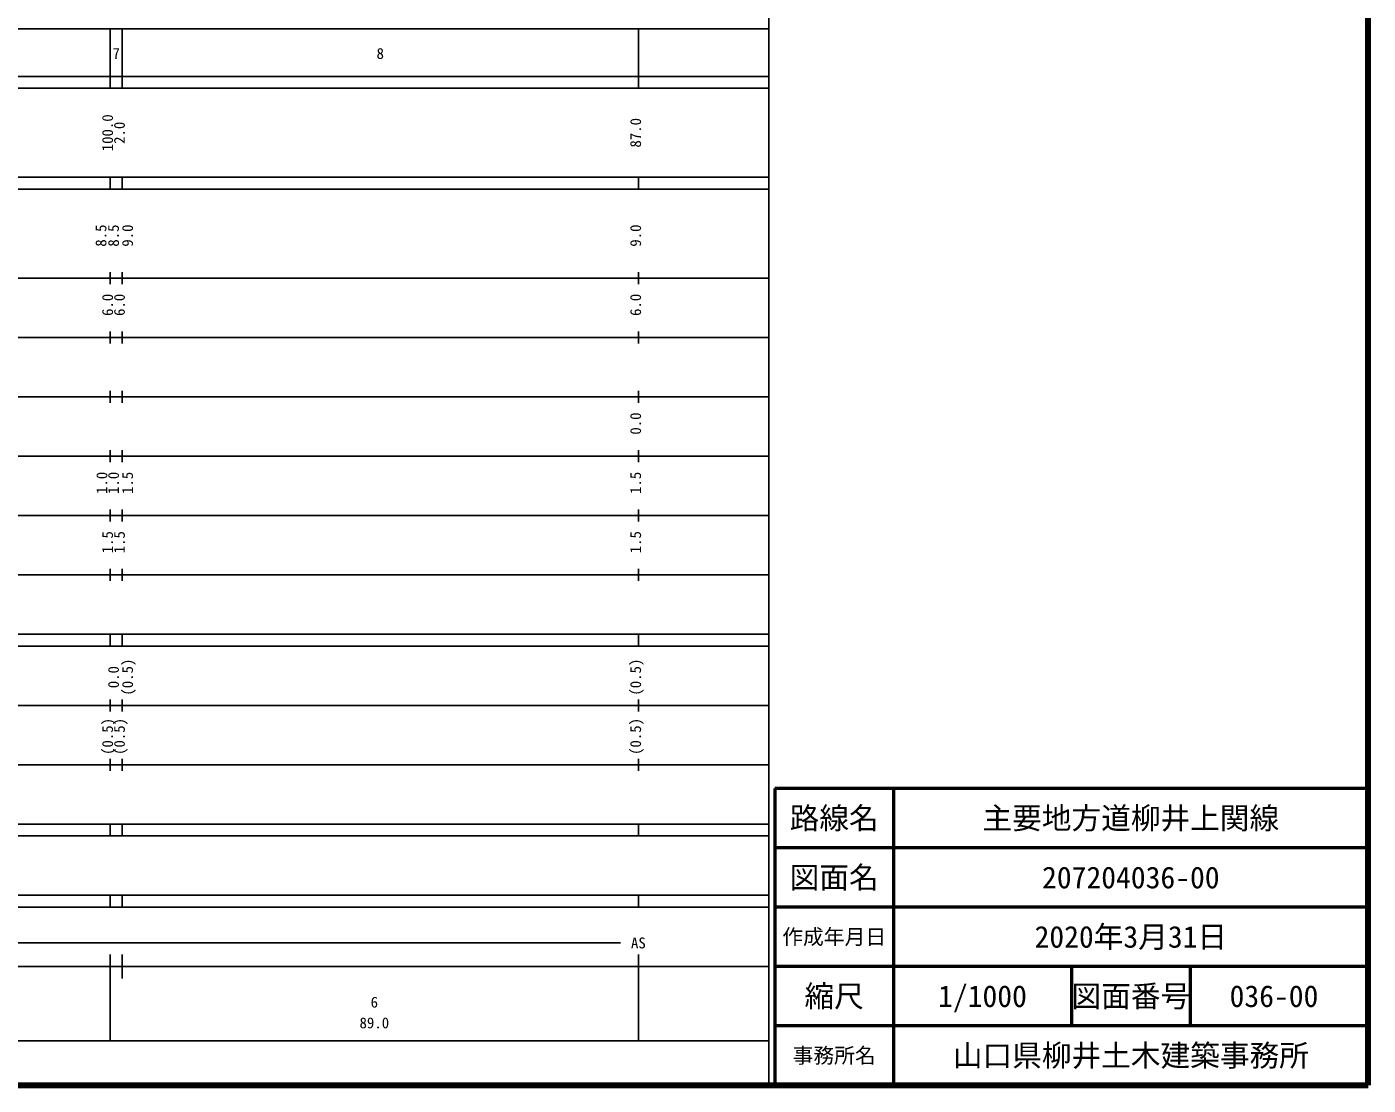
# Model space of a CAD drawing. Units: millimetres on the paper, enlarged 1000 times. Extents: x 40000 to 680000, y 20000 to 380000.
# Drawn here: x 453933 to 680000, y 20000 to 198357 of the extents above; entities that cross this region are included whole.
import ezdxf
from ezdxf.enums import TextEntityAlignment as Align

# ---------------------------------------------------------------- set-up
doc = ezdxf.new("R2010")
doc.units = ezdxf.units.MM
doc.header["$LTSCALE"] = 1000
for name, color, linetype, lineweight in [('M-TTL', 2, 'Continuous', 140), ('M-TTL-BAND', 7, 'Continuous', 25), ('M-TTL-FRAM', 2, 'Continuous', 50), ('M-TTL-LINE', 7, 'Continuous', 50)]:
    doc.layers.add(name, color=color, linetype=linetype, lineweight=lineweight)
doc.layers.add('M-TTL-TXT', color=7, linetype='Continuous')
doc.styles.add('ＭＳ ゴシック', font='')
doc.styles.get('ＭＳ ゴシック').set_extended_font_data('MS Gothic')

msp = doc.modelspace()

# ---------------------------------------------------------------- linework, layer by layer
at = {"layer": 'M-TTL'}
for p, q in [((680000, 20000), (680000, 380000)), ((40000, 20000), (680000, 20000))]:
    msp.add_line(p, q, dxfattribs=at)
at = {"layer": 'M-TTL-BAND'}
for p, q in [((579000, 20000), (579000, 370000)), ((68000, 198000), (579000, 198000)), ((468000, 188000), (468000, 198000)), ((468000, 188000), (468000, 198000)), ((470000, 188000), (470000, 198000)), ((557000, 188000), (557000, 198000)), ((557000, 188000), (557000, 198000)), ((40000, 190000), (579000, 190000)), ((40000, 188000), (579000, 188000)), ((40000, 173000), (579000, 173000)), ((468000, 171000), (468000, 173000)), ((468000, 171000), (468000, 173000)), ((470000, 171000), (470000, 173000)), ((557000, 171000), (557000, 173000)), ((557000, 171000), (557000, 173000)), ((40000, 171000), (579000, 171000)), ((40000, 156000), (579000, 156000)), ((468000, 155000), (468000, 157000)), ((468000, 155000), (468000, 157000)), ((470000, 155000), (470000, 157000)), ((557000, 155000), (557000, 157000)), ((557000, 155000), (557000, 157000)), ((468000, 145000), (468000, 147000)), ((468000, 145000), (468000, 147000)), ((470000, 145000), (470000, 147000)), ((557000, 145000), (557000, 147000)), ((557000, 145000), (557000, 147000)), ((46000, 146000), (579000, 146000)), ((52000, 136000), (579000, 136000)), ((468000, 135000), (468000, 137000)), ((468000, 135000), (468000, 137000)), ((470000, 135000), (470000, 137000)), ((557000, 135000), (557000, 137000)), ((557000, 135000), (557000, 137000)), ((468000, 125000), (468000, 127000)), ((468000, 125000), (468000, 127000)), ((470000, 125000), (470000, 127000)), ((557000, 125000), (557000, 127000)), ((557000, 125000), (557000, 127000)), ((46000, 126000), (579000, 126000)), ((52000, 116000), (579000, 116000)), ((468000, 115000), (468000, 117000)), ((468000, 115000), (468000, 117000)), ((470000, 115000), (470000, 117000)), ((557000, 115000), (557000, 117000)), ((557000, 115000), (557000, 117000)), ((468000, 105000), (468000, 107000)), ((468000, 105000), (468000, 107000)), ((470000, 105000), (470000, 107000)), ((557000, 105000), (557000, 107000)), ((557000, 105000), (557000, 107000)), ((46000, 106000), (579000, 106000)), ((40000, 96000), (579000, 96000)), ((468000, 94000), (468000, 96000)), ((468000, 94000), (468000, 96000)), ((470000, 94000), (470000, 96000)), ((557000, 94000), (557000, 96000)), ((557000, 94000), (557000, 96000)), ((40000, 94000), (579000, 94000)), ((49000, 84000), (579000, 84000)), ((468000, 83000), (468000, 85000)), ((468000, 83000), (468000, 85000)), ((470000, 83000), (470000, 85000)), ((557000, 83000), (557000, 85000)), ((557000, 83000), (557000, 85000)), ((468000, 73000), (468000, 75000)), ((468000, 73000), (468000, 75000)), ((470000, 73000), (470000, 75000)), ((557000, 73000), (557000, 75000)), ((557000, 73000), (557000, 75000)), ((40000, 74000), (579000, 74000)), ((40000, 64000), (579000, 64000)), ((468000, 62000), (468000, 64000)), ((468000, 62000), (468000, 64000)), ((470000, 62000), (470000, 64000)), ((557000, 62000), (557000, 64000)), ((557000, 62000), (557000, 64000)), ((40000, 62000), (579000, 62000)), ((40000, 52000), (579000, 52000)), ((468000, 50000), (468000, 52000)), ((468000, 50000), (468000, 52000)), ((470000, 50000), (470000, 52000)), ((557000, 50000), (557000, 52000)), ((557000, 50000), (557000, 52000)), ((40000, 50000), (579000, 50000)), ((139500, 44000), (554000, 44000)), ((468000, 27500), (468000, 42000)), ((468000, 27500), (468000, 42000)), ((470000, 38000), (470000, 42000)), ((557000, 27500), (557000, 42000)), ((557000, 27500), (557000, 42000)), ((40000, 40000), (579000, 40000)), ((68000, 27500), (579000, 27500))]:
    msp.add_line(p, q, dxfattribs=at)
at = {"layer": 'M-TTL-FRAM'}
for p, q in [((680000, 70000), (580000, 70000)), ((580000, 70000), (580000, 20000))]:
    msp.add_line(p, q, dxfattribs=at)
at = {"layer": 'M-TTL-LINE'}
for p, q in [((600000, 70000), (600000, 20000)), ((680000, 60000), (580000, 60000)), ((680000, 50000), (580000, 50000)), ((680000, 40000), (580000, 40000)), ((630000, 40000), (630000, 30000)), ((650000, 40000), (650000, 30000)), ((680000, 30000), (580000, 30000))]:
    msp.add_line(p, q, dxfattribs=at)

# ---------------------------------------------------------------- texts
at = {"layer": 'M-TTL-BAND', "style": 'ＭＳ ゴシック'}
for s, p in [('7', (469000, 192405)), ('8', (513500, 192405)), ('AS', (557000, 42500)), ('6', (512500, 32523)), ('89.0', (512500, 29033))]:
    msp.add_text(s, height=1833, dxfattribs=at).set_placement(p, align=Align.BOTTOM_CENTER)
for s, p in [('100.0', (469000, 180500)), ('2.0', (471000, 180500)), ('87.0', (558000, 180500)), ('8.5', (467888, 163174)), ('8.5', (470000, 163174)), ('9.0', (472370, 163174)), ('9.0', (558000, 163174)), ('6.0', (469000, 151500)), ('6.0', (471000, 151500)), ('6.0', (558000, 151500)), ('0.0', (558000, 131500)), ('1.0', (468042, 121500)), ('1.0', (470000, 121500)), ('1.5', (472370, 121500)), ('1.5', (558000, 121500)), ('1.5', (469000, 111500)), ('1.5', (471000, 111500)), ('1.5', (558000, 111500)), ('0.0', (470000, 88764)), ('(0.5)', (472370, 88764)), ('(0.5)', (558000, 88764)), ('(0.5)', (469000, 78764)), ('(0.5)', (471000, 78764)), ('(0.5)', (558000, 78764))]:
    msp.add_text(s, height=1833, rotation=90, dxfattribs=at).set_placement(p, align=Align.BOTTOM_CENTER)
at = {"layer": 'M-TTL-TXT', "style": 'ＭＳ ゴシック'}
for s, height, p in [('路線名', 3666, (590000, 65000)), ('路線名', 3666, (590000, 65000)), ('主要地方道柳井上関線', 3666, (640000, 65000)), ('図面名', 3666, (590000, 55000)), ('図面名', 3666, (590000, 55000)), ('207204036-00', 3666, (640000, 55000)), ('作成年月日', 2566, (590000, 45000)), ('作成年月日', 2566, (590000, 45000)), ('2020年3月31日', 3666, (640000, 45000)), ('縮尺', 3666, (590000, 35000)), ('縮尺', 3666, (590000, 35000)), ('1/1000', 3666, (615000, 35000)), ('図面番号', 3666, (640000, 35000)), ('図面番号', 3666, (640000, 35000)), ('036-00', 3666, (664125, 35000)), ('山口県柳井土木建築事務所', 3666, (640000, 25000)), ('事務所名', 2566, (590000, 25000)), ('事務所名', 2566, (590000, 25000))]:
    msp.add_text(s, height=height, dxfattribs=at).set_placement(p, align=Align.MIDDLE_CENTER)

doc.saveas('drawing.dxf')
